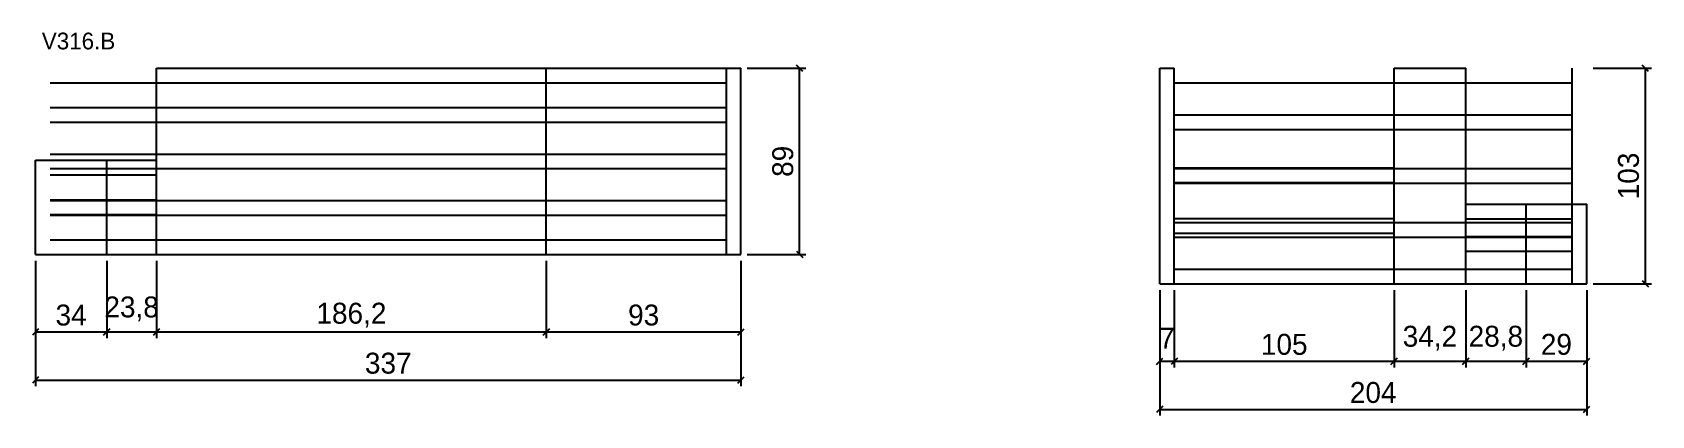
# Model space of a CAD drawing. Extents: x -2 to 772, y -316 to -133.
import ezdxf

# ---------------------------------------------------------------- set-up
doc = ezdxf.new("R2010")
doc.units = 0
for name, color, linetype in [('COTA', 241, 'Continuous'), ('NOMENCLATURA', 7, 'Continuous'), ('Painéis', 200, 'Continuous'), ('SARR_2.2x7', 40, 'Continuous')]:
    doc.layers.add(name, color=color, linetype=linetype)
doc.dimstyles.new('PAINEL', dxfattribs={"dimtxt": 10, "dimasz": 3, "dimexe": 3, "dimexo": 3, "dimgap": 3, "dimtad": 1, "dimblk": 'OBLIQUE', "dimblk1": 'OBLIQUE', "dimcen": 2.5, "dimclrd": 4, "dimclre": 4, "dimclrt": 240, "dimazin": 3, "dimtfac": 1, "dimtmove": 0, "dimatfit": 3})

# ---------------------------------------------------------------- blocks, each defined once
blk = doc.blocks.new('_OBLIQUE')
at = {"color": 0, "linetype": 'BYBLOCK'}
blk.add_line((-0.5, -0.5), (0.5, 0.5), dxfattribs=at)

msp = doc.modelspace()

# ---------------------------------------------------------------- linework, layer by layer
at = {"layer": 'Painéis'}
for p, q in [((57.8, -239), (57.8, -150)), ((57.8, -150), (244, -150)), ((244, -239), (244, -150)), ((244, -150), (337, -150)), ((337, -239), (337, -150)), ((537, -150), (544, -150)), ((537, -253), (537, -150)), ((544, -253), (544, -150)), ((649, -253), (649, -150)), ((649, -150), (683.2, -150)), ((683.2, -253), (683.2, -150)), ((0, -193.9), (34, -193.9)), ((0, -239), (0, -193.9)), ((34, -239), (34, -193.9)), ((34, -193.9), (57.8, -193.9)), ((544, -197.6), (649, -197.6)), ((683.2, -214.9), (712, -214.9)), ((712, -253), (712, -214.9)), ((712, -214.9), (741, -214.9)), ((741, -253), (741, -214.9)), ((0, -239), (34, -239)), ((34, -239), (57.8, -239)), ((57.8, -239), (244, -239)), ((244, -239), (337, -239)), ((537, -253), (544, -253)), ((544, -253), (649, -253)), ((649, -253), (683.2, -253)), ((683.2, -253), (712, -253)), ((712, -253), (741, -253))]:
    msp.add_line(p, q, dxfattribs=at)
at = {"layer": 'SARR_2.2x7'}
for p, q in [((330, -239), (330, -150)), ((544, -253), (544, -150)), ((734, -253), (734, -150))]:
    msp.add_line(p, q, dxfattribs=at)
for points in [[(7, -157), (34, -157)], [(34, -157), (57.8, -157)], [(57.8, -157), (244, -157)], [(57.8, -157), (244, -157)], [(244, -157), (330, -157)], [(244, -157), (330, -157)], [(544, -157), (649, -157)], [(649, -157), (683.2, -157)], [(649, -157), (683.2, -157)], [(683.2, -157), (712, -157)], [(712, -157), (734, -157)], [(7, -168.75), (34, -168.75)], [(34, -168.75), (57.8, -168.75)], [(57.8, -168.75), (244, -168.75)], [(57.8, -168.75), (244, -168.75)], [(244, -168.75), (330, -168.75)], [(244, -168.75), (330, -168.75)], [(7, -175.75), (34, -175.75)], [(34, -175.75), (57.8, -175.75)], [(57.8, -175.75), (244, -175.75)], [(57.8, -175.75), (244, -175.75)], [(244, -175.75), (330, -175.75)], [(244, -175.75), (330, -175.75)], [(544, -172.25), (649, -172.25)], [(649, -172.25), (683.2, -172.25)], [(649, -172.25), (683.2, -172.25)], [(683.2, -172.25), (712, -172.25)], [(712, -172.25), (734, -172.25)], [(544, -179.25), (649, -179.25)], [(649, -179.25), (683.2, -179.25)], [(649, -179.25), (683.2, -179.25)], [(683.2, -179.25), (712, -179.25)], [(712, -179.25), (734, -179.25)], [(7, -191), (34, -191)], [(34, -191), (57.8, -191)], [(57.8, -191), (244, -191)], [(57.8, -191), (244, -191)], [(244, -191), (330, -191)], [(244, -191), (330, -191)], [(7, -198), (34, -198)], [(7, -200.9), (34, -200.9)], [(34, -198), (57.8, -198)], [(34, -200.9), (57.8, -200.9)], [(57.8, -198), (244, -198)], [(57.8, -198), (244, -198)], [(244, -198), (330, -198)], [(244, -198), (330, -198)], [(544, -198), (649, -198)], [(649, -198), (683.2, -198)], [(649, -198), (683.2, -198)], [(683.2, -198), (712, -198)], [(712, -198), (734, -198)], [(544, -204.6), (649, -204.6)], [(544, -205), (649, -205)], [(649, -205), (683.2, -205)], [(649, -205), (683.2, -205)], [(683.2, -205), (712, -205)], [(712, -205), (734, -205)], [(7, -212.95), (34, -212.95)], [(7, -213.25), (34, -213.25)], [(34, -212.95), (57.8, -212.95)], [(34, -213.25), (57.8, -213.25)], [(57.8, -213.25), (244, -213.25)], [(57.8, -213.25), (244, -213.25)], [(244, -213.25), (330, -213.25)], [(244, -213.25), (330, -213.25)], [(7, -219.95), (34, -219.95)], [(7, -220.25), (34, -220.25)], [(34, -219.95), (57.8, -219.95)], [(34, -220.25), (57.8, -220.25)], [(57.8, -220.25), (244, -220.25)], [(57.8, -220.25), (244, -220.25)], [(244, -220.25), (330, -220.25)], [(244, -220.25), (330, -220.25)], [(544, -221.8), (649, -221.8)], [(544, -223.75), (649, -223.75)], [(649, -223.75), (683.2, -223.75)], [(649, -223.75), (683.2, -223.75)], [(683.2, -221.9), (712, -221.9)], [(683.2, -223.75), (712, -223.75)], [(712, -221.9), (734, -221.9)], [(712, -223.75), (734, -223.75)], [(7, -232), (34, -232)], [(7, -232), (34, -232)], [(34, -232), (57.8, -232)], [(34, -232), (57.8, -232)], [(57.8, -232), (244, -232)], [(57.8, -232), (244, -232)], [(244, -232), (330, -232)], [(244, -232), (330, -232)], [(544, -228.8), (649, -228.8)], [(544, -230.75), (649, -230.75)], [(649, -230.75), (683.2, -230.75)], [(649, -230.75), (683.2, -230.75)], [(683.2, -230.45), (712, -230.45)], [(683.2, -230.75), (712, -230.75)], [(712, -230.45), (734, -230.45)], [(712, -230.75), (734, -230.75)], [(683.2, -237.45), (712, -237.45)], [(712, -237.45), (734, -237.45)], [(544, -246), (649, -246)], [(544, -246), (649, -246)], [(649, -246), (683.2, -246)], [(649, -246), (683.2, -246)], [(683.2, -246), (712, -246)], [(683.2, -246), (712, -246)], [(712, -246), (734, -246)], [(712, -246), (734, -246)]]:
    msp.add_lwpolyline(points, dxfattribs=at)

# ---------------------------------------------------------------- texts
at = {"layer": 'NOMENCLATURA'}
msp.add_text('V316.B', height=8, dxfattribs=at).set_placement((3, -141))

# ---------------------------------------------------------------- dimensions: what is measured, and where the dimension line sits
at = {"layer": 'COTA'}
for base, p1, p2 in [((365, -239), (337, -239), (337, -150)), ((365, -239), (337, -239), (337, -150)), ((769, -253), (741, -253), (741, -150)), ((769, -253), (741, -253), (741, -150))]:
    msp.add_linear_dim(base=base, p1=p1, p2=p2, angle=90, dimstyle='PAINEL', dxfattribs=at).render()
for base, p1, p2 in [((0, -276), (0, -239), (34, -239)), ((0, -299), (0, -239), (337, -239)), ((34, -276), (34, -239), (57.8, -239)), ((57.8, -276), (57.8, -239), (244, -239)), ((244, -276), (244, -239), (337, -239)), ((537, -290), (537, -253), (544, -253)), ((537, -313), (537, -253), (741, -253)), ((544, -290), (544, -253), (649, -253)), ((649, -290), (649, -253), (683.2, -253)), ((683.2, -290), (683.2, -253), (712, -253)), ((712, -290), (712, -253), (741, -253))]:
    msp.add_linear_dim(base=base, p1=p1, p2=p2, dimstyle='PAINEL', dxfattribs=at).render()

doc.saveas('drawing.dxf')
